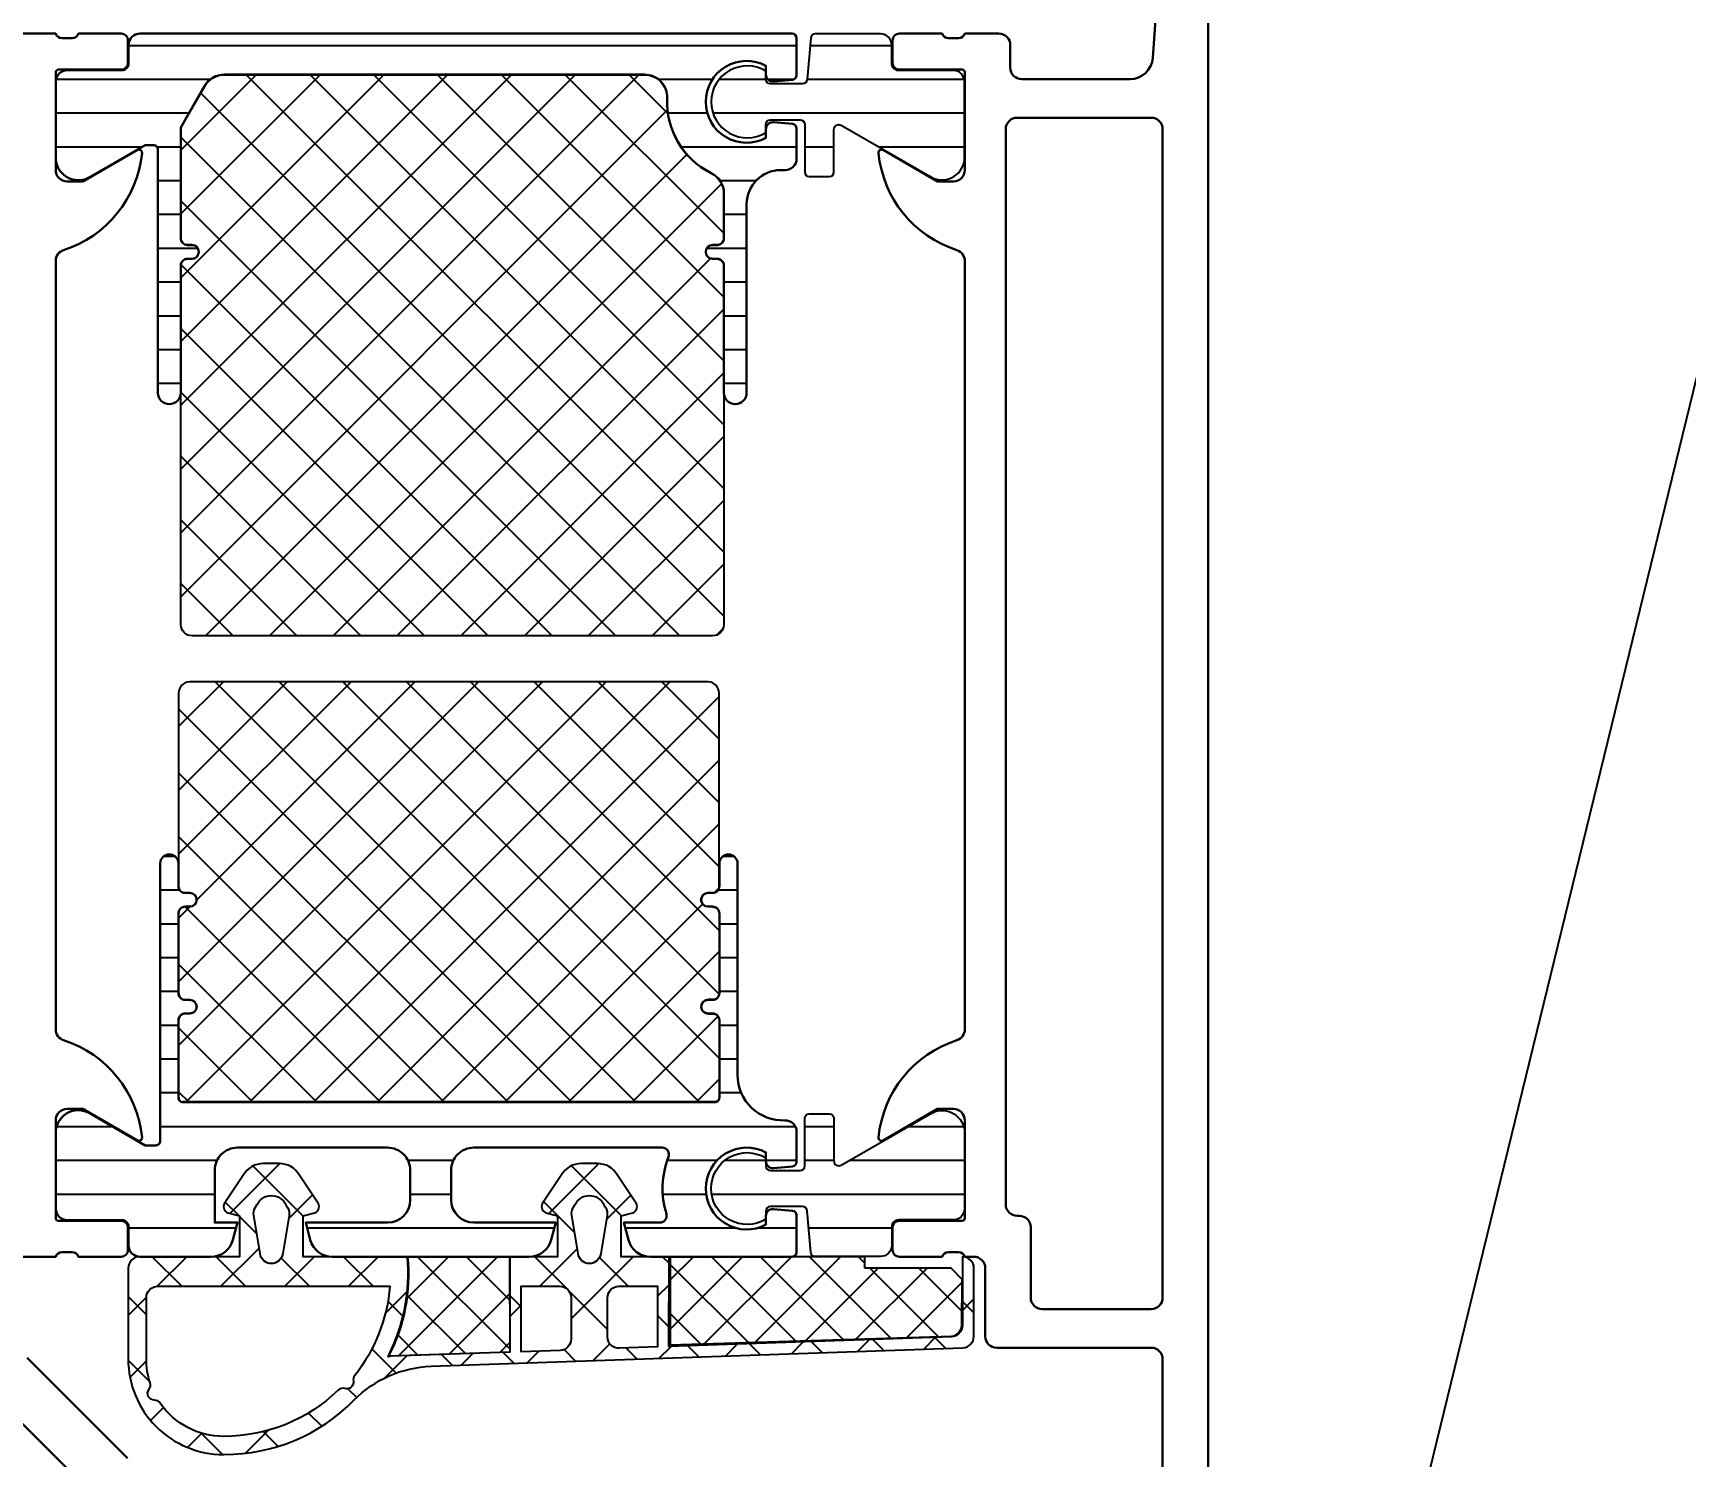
# Model space of a CAD drawing. Header units: millimetres. Extents: x 215300 to 349394, y -116838 to -1602.
# Drawn here: x 347043.9 to 347113.9, y -2753.6 to -2693.3 of the extents above; entities that cross this region are included whole.
import ezdxf
from ezdxf import colors
from ezdxf.entities.mleader import LeaderData, LeaderLine
from ezdxf.math import Vec2, Vec3

# ---------------------------------------------------------------- set-up
doc = ezdxf.new("R2010")
doc.units = ezdxf.units.MM
doc.layers.get('Defpoints').update_dxf_attribs({"color": 3, "lineweight": 35})
doc.layers.add('A-OKNO-RAM', color=140, linetype='Continuous')
for name, color, linetype, lineweight in [('PDF _Геометрия', 7, 'Continuous', 0), ('АР_Оси_Разм', 7, 'Continuous', 15), ('АР_Тонкие', 250, 'Continuous', 5)]:
    doc.layers.add(name, color=color, linetype=linetype, lineweight=lineweight)
doc.styles.add('Архитект', font='isocpeur.ttf', dxfattribs={"width": 0.8, "oblique": 8})
doc.styles.add('Архитектурный размер', font='isocpeur.ttf', dxfattribs={"width": 0.8, "oblique": 8})
doc.dimstyles.new('KK 100', dxfattribs={"dimscale": 100, "dimtxt": 3, "dimasz": 2, "dimexe": 1.5, "dimexo": 2, "dimtad": 1, "dimdec": 0, "dimrnd": 5, "dimtxsty": 'Архитект', "dimblk": 'OBLIQUE', "dimcen": 2.5, "dimdle": 1.5, "dimadec": 0, "dimazin": 0, "dimtfac": 1, "dimtdec": 0, "dimtmove": 0, "dimatfit": 3, "dimarcsym": 0})

# ---------------------------------------------------------------- blocks, each defined once
blk = doc.blocks.new('_Oblique')
at = {"color": 0, "linetype": 'ByBlock', "lineweight": -2}
blk.add_line((-0.5, -0.5), (0.5, 0.5), dxfattribs=at)
blk = doc.blocks.new('*D37')
at = {"layer": 'Defpoints', "color": 0, "ltscale": 100, "transparency": 16777216}
for p in [(347042.591, -2748.97), (346996.387, -2768.224), (347042.504, -2768.224)]:
    blk.add_point(p, dxfattribs=at)
at = {"layer": 'АР_Оси_Разм', "color": 0, "lineweight": -2, "ltscale": 100, "transparency": 16777216}
for p, q in [((346996.387, -2748.97), (346996.387, -2548.97)), ((346842.591, -2748.97), (346846.387, -2748.97)), ((346996.387, -2748.97), (346996.387, -2768.224)), ((346842.504, -2768.224), (346846.387, -2768.224)), ((346996.387, -2768.224), (346996.387, -2968.224))]:
    blk.add_line(p, q, dxfattribs=at)
at = {"layer": 'АР_Оси_Разм', "color": 0, "lineweight": -2, "ltscale": 100, "transparency": 16777216, "xscale": 200, "yscale": 200, "zscale": 200}
for p, rotation in [((346996.387, -2748.97), 270), ((346996.387, -2768.224), 90)]:
    blk.add_blockref('_Oblique', p, dxfattribs=dict(at, rotation=rotation))
at = {"layer": 'АР_Оси_Разм', "color": 0, "lineweight": 9, "ltscale": 100, "transparency": 16777216, "insert": (346755.065, -2743.758), "char_height": 300, "attachment_point": 5, "rotation": 90, "style": 'Архитектурный размер'}
blk.add_mtext('14', dxfattribs=at)

msp = doc.modelspace()

# ---------------------------------------------------------------- linework, layer by layer
at = {"layer": 'A-OKNO-RAM', "color": 8}
for p, q in [((347076.209, -2693.84, 0), (347047.916, -2693.84, 0)), ((347080.234, -2693.84, 0), (347076.776, -2693.84, 0)), ((347069.53, -2695.069, 0), (347050.13, -2714.469, 0)), ((347066.829, -2695.069, 0), (347050.13, -2711.768, 0)), ((347064.127, -2695.069, 0), (347050.13, -2709.066, 0)), ((347061.426, -2695.069, 0), (347050.13, -2706.365, 0)), ((347058.724, -2695.069, 0), (347050.13, -2703.663, 0)), ((347056.022, -2695.069, 0), (347050.13, -2700.961, 0)), ((347053.321, -2695.069, 0), (347050.13, -2698.26, 0)), ((347051.971, -2695.069, 0), (347051.971, -2695.069, 0)), ((347052.899, -2695.069, 0), (347073.119, -2715.289, 0)), ((347055.601, -2695.069, 0), (347073.119, -2712.588, 0)), ((347058.302, -2695.069, 0), (347073.119, -2709.886, 0)), ((347061.004, -2695.069, 0), (347073.119, -2707.185, 0)), ((347063.705, -2695.069, 0), (347073.119, -2704.483, 0)), ((347066.407, -2695.069, 0), (347073.119, -2701.781, 0)), ((347069.109, -2695.069, 0), (347070.749, -2696.709, 0)), ((347051.369, -2695.27, 0), (347044.843, -2695.27, 0)), ((347050.972, -2695.844, 0), (347073.119, -2717.991, 0)), ((347072.639, -2695.27, 0), (347070.365, -2695.27, 0)), ((347074.901, -2695.27, 0), (347072.918, -2695.27, 0)), ((347076.067, -2695.27, 0), (347075.001, -2695.27, 0)), ((347083.306, -2695.27, 0), (347076.651, -2695.27, 0)), ((347070.731, -2696.57, 0), (347050.13, -2717.171, 0)), ((347050.466, -2696.701, 0), (347044.835, -2696.701, 0)), ((347072.428, -2696.701, 0), (347070.757, -2696.701, 0)), ((347083.314, -2696.701, 0), (347072.669, -2696.701, 0)), ((347050.13, -2697.704, 0), (347071.255, -2718.828, 0)), ((347048.467, -2698.131, 0), (347044.835, -2698.131, 0)), ((347050.121, -2698.131, 0), (347049.127, -2698.131, 0)), ((347071.555, -2698.448, 0), (347051.174, -2718.828, 0)), ((347076.209, -2698.131, 0), (347071.32, -2698.131, 0)), ((347077.788, -2698.131, 0), (347076.556, -2698.131, 0)), ((347083.314, -2698.131, 0), (347079.701, -2698.131, 0)), ((347050.121, -2699.562, 0), (347049.158, -2699.562, 0)), ((347073.024, -2699.68, 0), (347053.876, -2718.828, 0)), ((347074.48, -2699.562, 0), (347072.967, -2699.562, 0)), ((347073.119, -2700.095, 0), (347073.119, -2700.095, 0)), ((347050.13, -2700.405, 0), (347068.553, -2718.828, 0)), ((347050.121, -2700.992, 0), (347049.158, -2700.992, 0)), ((347074.092, -2700.992, 0), (347073.129, -2700.992, 0)), ((347050.851, -2702.423, 0), (347049.158, -2702.423, 0)), ((347050.409, -2702.867, 0), (347050.409, -2702.867, 0)), ((347072.554, -2702.852, 0), (347056.578, -2718.828, 0)), ((347074.092, -2702.423, 0), (347072.398, -2702.423, 0)), ((347050.133, -2703.109, 0), (347065.852, -2718.828, 0)), ((347050.121, -2703.853, 0), (347049.158, -2703.853, 0)), ((347074.092, -2703.853, 0), (347073.129, -2703.853, 0)), ((347073.119, -2704.988, 0), (347059.279, -2718.828, 0)), ((347050.121, -2705.284, 0), (347049.158, -2705.284, 0)), ((347074.092, -2705.284, 0), (347073.129, -2705.284, 0)), ((347050.13, -2705.809, 0), (347063.15, -2718.828, 0)), ((347050.121, -2706.714, 0), (347049.158, -2706.714, 0)), ((347074.092, -2706.714, 0), (347073.129, -2706.714, 0)), ((347073.119, -2707.69, 0), (347061.981, -2718.828, 0)), ((347050.121, -2708.145, 0), (347049.158, -2708.145, 0)), ((347050.13, -2708.51, 0), (347060.448, -2718.828, 0)), ((347074.092, -2708.145, 0), (347073.129, -2708.145, 0)), ((347073.119, -2710.392, 0), (347064.683, -2718.828, 0)), ((347050.13, -2711.212, 0), (347057.747, -2718.828, 0)), ((347073.119, -2713.093, 0), (347067.384, -2718.828, 0)), ((347050.13, -2713.913, 0), (347055.045, -2718.828, 0)), ((347073.119, -2715.795, 0), (347070.086, -2718.828, 0)), ((347050.13, -2716.615, 0), (347052.343, -2718.828, 0)), ((347073.086, -2718.529, 0), (347072.82, -2718.796, 0)), ((347065.44, -2720.773, 0), (347050.034, -2736.179, 0)), ((347062.738, -2720.773, 0), (347050.034, -2733.477, 0)), ((347057.335, -2720.773, 0), (347050.034, -2728.074, 0)), ((347054.633, -2720.773, 0), (347050.034, -2725.372, 0)), ((347051.932, -2720.773, 0), (347050.034, -2722.671, 0)), ((347068.141, -2720.773, 0), (347050.351, -2738.563, 0)), ((347060.036, -2720.773, 0), (347050.804, -2730.005, 0)), ((347051.586, -2720.773, 0), (347069.377, -2738.563, 0)), ((347070.843, -2720.773, 0), (347053.052, -2738.563, 0)), ((347054.288, -2720.773, 0), (347072.079, -2738.563, 0)), ((347056.99, -2720.773, 0), (347072.927, -2736.71, 0)), ((347059.691, -2720.773, 0), (347072.922, -2734.004, 0)), ((347062.393, -2720.773, 0), (347072.927, -2731.307, 0)), ((347065.095, -2720.773, 0), (347072.927, -2728.605, 0)), ((347067.796, -2720.773, 0), (347072.927, -2725.903, 0)), ((347070.498, -2720.773, 0), (347072.927, -2723.202, 0)), ((347072.927, -2721.391, 0), (347055.754, -2738.563, 0)), ((347050.034, -2721.922, 0), (347066.675, -2738.563, 0)), ((347050.034, -2724.624, 0), (347063.974, -2738.563, 0)), ((347072.927, -2724.092, 0), (347058.456, -2738.563, 0)), ((347050.034, -2727.325, 0), (347061.272, -2738.563, 0)), ((347072.927, -2726.794, 0), (347061.157, -2738.563, 0)), ((347049.888, -2728.171, 0), (347049.39, -2728.171, 0)), ((347073.57, -2728.171, 0), (347073.073, -2728.171, 0)), ((347072.915, -2729.507, 0), (347072.727, -2729.695, 0)), ((347050.083, -2729.601, 0), (347049.254, -2729.601, 0)), ((347072.226, -2730.196, 0), (347063.859, -2738.563, 0)), ((347073.706, -2729.601, 0), (347072.878, -2729.601, 0)), ((347050.506, -2730.304, 0), (347050.034, -2730.775, 0)), ((347050.311, -2730.304, 0), (347058.57, -2738.563, 0)), ((347050.024, -2731.032, 0), (347049.254, -2731.032, 0)), ((347073.706, -2731.032, 0), (347072.936, -2731.032, 0)), ((347072.927, -2732.197, 0), (347066.561, -2738.563, 0)), ((347050.024, -2732.462, 0), (347049.254, -2732.462, 0)), ((347050.034, -2732.729, 0), (347055.869, -2738.563, 0)), ((347073.706, -2732.462, 0), (347072.936, -2732.462, 0)), ((347050.024, -2733.893, 0), (347049.254, -2733.893, 0)), ((347073.706, -2733.893, 0), (347072.936, -2733.893, 0)), ((347072.877, -2734.948, 0), (347069.262, -2738.563, 0)), ((347050.024, -2735.323, 0), (347049.254, -2735.323, 0)), ((347050.034, -2735.43, 0), (347053.167, -2738.563, 0)), ((347073.706, -2735.323, 0), (347072.936, -2735.323, 0)), ((347050.024, -2736.754, 0), (347049.254, -2736.754, 0)), ((347073.706, -2736.754, 0), (347072.936, -2736.754, 0)), ((347072.927, -2737.6, 0), (347071.964, -2738.563, 0)), ((347050.024, -2738.184, 0), (347049.254, -2738.184, 0)), ((347050.034, -2738.132, 0), (347050.466, -2738.563, 0)), ((347073.865, -2738.184, 0), (347072.936, -2738.184, 0)), ((347047.255, -2739.615, 0), (347044.862, -2739.615, 0)), ((347076.161, -2739.615, 0), (347049.254, -2739.615, 0)), ((347077.788, -2739.615, 0), (347076.556, -2739.615, 0)), ((347083.287, -2739.615, 0), (347080.919, -2739.615, 0)), ((347051.659, -2741.045, 0), (347044.835, -2741.045, 0)), ((347052.217, -2743.28, 0), (347054.324, -2741.173, 0)), ((347053.179, -2741.276, 0), (347055.31, -2743.407, 0)), ((347061.671, -2741.045, 0), (347059.749, -2741.045, 0)), ((347065.716, -2743.289, 0), (347067.831, -2741.174, 0)), ((347066.674, -2741.264, 0), (347068.793, -2743.383, 0)), ((347072.828, -2741.045, 0), (347070.727, -2741.045, 0)), ((347074.9, -2741.045, 0), (347073.159, -2741.045, 0)), ((347076.209, -2741.045, 0), (347074.91, -2741.045, 0)), ((347077.788, -2741.045, 0), (347076.556, -2741.045, 0)), ((347083.314, -2741.045, 0), (347078.429, -2741.045, 0)), ((347051.565, -2742.476, 0), (347044.835, -2742.476, 0)), ((347052.008, -2742.808, 0), (347052.578, -2743.377, 0)), ((347054.687, -2743.512, 0), (347055.705, -2742.494, 0)), ((347061.577, -2742.476, 0), (347059.844, -2742.476, 0)), ((347065.493, -2742.784, 0), (347066.803, -2744.095, 0)), ((347068.148, -2743.559, 0), (347069.19, -2742.517, 0)), ((347072.376, -2742.476, 0), (347070.538, -2742.476, 0)), ((347083.314, -2742.476, 0), (347072.609, -2742.476, 0)), ((347052.614, -2743.413, 0), (347053.342, -2744.142, 0)), ((347052.466, -2743.906, 0), (347047.916, -2743.906, 0)), ((347065.943, -2743.906, 0), (347055.477, -2743.906, 0)), ((347073.647, -2743.906, 0), (347068.955, -2743.906, 0)), ((347076.209, -2743.906, 0), (347074.536, -2743.906, 0)), ((347080.234, -2743.906, 0), (347076.715, -2743.906, 0)), ((347051.828, -2746.371, 0), (347053.445, -2744.754, 0)), ((347065.336, -2746.371, 0), (347066.919, -2744.788, 0)), ((347048.917, -2745.119, 0), (347050.168, -2746.371, 0)), ((347049.126, -2746.371, 0), (347050.378, -2745.119, 0)), ((347051.618, -2745.119, 0), (347052.87, -2746.371, 0)), ((347054.375, -2745.175, 0), (347055.571, -2746.371, 0)), ((347054.53, -2746.371, 0), (347055.781, -2745.119, 0)), ((347057.021, -2745.119, 0), (347058.273, -2746.371, 0)), ((347057.231, -2746.371, 0), (347058.483, -2745.119, 0)), ((347059.349, -2749.311, 0), (347063.54, -2745.119, 0)), ((347059.716, -2746.869, 0), (347061.465, -2745.119, 0)), ((347059.723, -2745.119, 0), (347059.723, -2745.119, 0)), ((347060.155, -2745.119, 0), (347064.055, -2749.019, 0)), ((347062.23, -2745.119, 0), (347064.052, -2746.941, 0)), ((347065.126, -2745.119, 0), (347066.516, -2746.509, 0)), ((347066.66, -2747.749, 0), (347069.289, -2745.119, 0)), ((347067.858, -2745.149, 0), (347069.08, -2746.371, 0)), ((347070.53, -2745.119, 0), (347070.805, -2745.394, 0)), ((347070.855, -2748.179, 0), (347073.914, -2745.119, 0)), ((347070.858, -2746.101, 0), (347071.839, -2745.119, 0)), ((347070.859, -2745.448, 0), (347074.151, -2748.741, 0)), ((347072.311, -2748.797, 0), (347075.989, -2745.119, 0)), ((347072.605, -2745.119, 0), (347076.165, -2748.679, 0)), ((347074.451, -2748.732, 0), (347078.064, -2745.119, 0)), ((347074.679, -2745.119, 0), (347078.178, -2748.618, 0)), ((347076.592, -2748.666, 0), (347079.658, -2745.601, 0)), ((347076.754, -2745.119, 0), (347080.191, -2748.556, 0)), ((347078.732, -2748.601, 0), (347081.732, -2745.601, 0)), ((347078.829, -2745.119, 0), (347079.096, -2745.386, 0)), ((347079.31, -2745.601, 0), (347082.205, -2748.495, 0)), ((347081.385, -2745.601, 0), (347083.209, -2747.425, 0)), ((347070.319, -2746.791, 0), (347070.803, -2746.307, 0)), ((347080.872, -2748.536, 0), (347083.219, -2746.189, 0)), ((347047.898, -2746.802, 0), (347048.668, -2747.572, 0)), ((347047.898, -2747.6, 0), (347048.668, -2746.829, 0)), ((347058.789, -2747.514, 0), (347059.711, -2746.592, 0)), ((347058.899, -2746.997, 0), (347059.535, -2747.633, 0)), ((347059.728, -2746.767, 0), (347062.178, -2749.217, 0)), ((347061.495, -2749.239, 0), (347064.052, -2746.683, 0)), ((347064.062, -2746.757, 0), (347064.541, -2747.236, 0)), ((347066.521, -2746.514, 0), (347068.2, -2748.193, 0)), ((347083.231, -2747.388, 0), (347083.716, -2746.902, 0)), ((347083.232, -2747.015, 0), (347083.716, -2747.499, 0)), ((347064.061, -2747.645, 0), (347064.541, -2747.165, 0)), ((347070.319, -2747.61, 0), (347070.801, -2748.092, 0)), ((347070.856, -2747.52, 0), (347072.138, -2748.803, 0)), ((347059.328, -2748.441, 0), (347060.17, -2749.283, 0)), ((347058.22, -2749.019, 0), (347059.245, -2750.044, 0)), ((347063.641, -2749.168, 0), (347064.055, -2748.754, 0)), ((347064.793, -2749.615, 0), (347065.293, -2749.116, 0)), ((347066.356, -2749.051, 0), (347066.849, -2749.543, 0)), ((347067.593, -2749.517, 0), (347068.3, -2748.81, 0)), ((347068.994, -2748.987, 0), (347069.459, -2749.452, 0)), ((347070.392, -2749.419, 0), (347070.891, -2748.92, 0)), ((347071.604, -2748.896, 0), (347072.07, -2749.361, 0)), ((347073.192, -2749.322, 0), (347073.691, -2748.823, 0)), ((347074.215, -2748.804, 0), (347074.68, -2749.27, 0)), ((347075.991, -2749.224, 0), (347076.49, -2748.725, 0)), ((347076.825, -2748.713, 0), (347077.291, -2749.179, 0)), ((347078.79, -2749.126, 0), (347079.289, -2748.627, 0)), ((347079.436, -2748.622, 0), (347079.901, -2749.087, 0)), ((347081.59, -2749.028, 0), (347082.089, -2748.529, 0)), ((347082.046, -2748.531, 0), (347082.511, -2748.996, 0)), ((347047.898, -2749.504, 0), (347048.814, -2750.42, 0)), ((347047.972, -2750.226, 0), (347048.669, -2749.53, 0)), ((347058.747, -2750.258, 0), (347059.694, -2749.311, 0)), ((347061.162, -2749.26, 0), (347061.628, -2749.726, 0)), ((347061.994, -2749.713, 0), (347062.493, -2749.214, 0)), ((347063.773, -2749.169, 0), (347064.238, -2749.634, 0)), ((347057.205, -2750.706, 0), (347057.576, -2751.077, 0)), ((347048.846, -2752.054, 0), (347049.394, -2751.507, 0)), ((347055.534, -2751.736, 0), (347056.093, -2752.296, 0)), ((347050.409, -2753.193, 0), (347051.012, -2752.59, 0)), ((347050.972, -2752.578, 0), (347051.888, -2753.494, 0)), ((347052.861, -2753.443, 0), (347053.836, -2752.468, 0)), ((347053.62, -2752.525, 0), (347054.246, -2753.15, 0))]:
    msp.add_line(p, q, dxfattribs=at)
at = {"layer": 'A-OKNO-RAM', "color": 8, "extrusion": (0, 0, -1)}
for p, q in [((347072.455, -2720.773, 0), (347072.455, -2720.773, 0)), ((347072.927, -2729.428, 0), (347072.927, -2729.428, 0)), ((347050.313, -2729.707, 0), (347050.313, -2729.707, 0)), ((347050.034, -2730.583, 0), (347050.034, -2730.583, 0)), ((347050.506, -2730.304, 0), (347050.506, -2730.304, 0)), ((347072.648, -2734.828, 0), (347072.648, -2734.828, 0)), ((347072.927, -2738.381, 0), (347072.927, -2738.381, 0))]:
    msp.add_line(p, q, dxfattribs=at)
at = {"layer": 'A-OKNO-RAM', "color": 8, "extrusion": (0, 0, -1), "elevation": 0}
for points in [[(-347076.804, -2693.52), (-347076.804, -2693.52), (-347076.652, -2695.252, 0.412468), (-347076.45, -2695.454), (-347076.45, -2695.454), (-347075.102, -2695.454, 0.413086), (-347074.9, -2695.252), (-347074.9, -2695.252), (-347074.9, -2694.916, -0.585013), (-347072.589, -2696.215, -0.585013), (-347074.9, -2697.514), (-347074.9, -2697.514), (-347074.9, -2697.177, 0.413094), (-347075.102, -2696.975), (-347075.102, -2696.975), (-347076.354, -2696.975, 0.41315), (-347076.556, -2697.177), (-347076.556, -2697.177), (-347076.556, -2699.199, -0.413036), (-347076.739, -2699.382), (-347076.739, -2699.382), (-347077.605, -2699.382, -0.412974), (-347077.788, -2699.199), (-347077.788, -2699.199), (-347077.788, -2697.382, 0.576651), (-347078.091, -2697.207), (-347078.091, -2697.207), (-347081.855, -2699.369, -0.545888), (-347083.314, -2698.704), (-347083.314, -2698.704), (-347083.314, -2695.358, -0.414215), (-347082.842, -2694.886), (-347082.842, -2694.886), (-347080.532, -2694.887, 0.414254), (-347080.234, -2694.588), (-347080.234, -2694.588), (-347080.234, -2693.808, -0.414214), (-347079.762, -2693.336), (-347079.762, -2693.336), (-347076.987, -2693.336, -0.413679)], [(-347065.587, -2743.254), (-347065.587, -2743.254), (-347066.083, -2743.387), (-347066.083, -2745.119), (-347064.064, -2745.119), (-347064.06, -2749.159), (-347059.015, -2749.335, -0.055959), (-347058.909, -2749.351, -0.138489), (-347059.723, -2745.119), (-347059.723, -2745.119), (-347055.31, -2745.119), (-347055.31, -2743.387), (-347055.805, -2743.254, -0.414233), (-347055.961, -2742.877), (-347055.961, -2742.877), (-347055.144, -2741.654, -0.268023), (-347054.31, -2741.173), (-347054.31, -2741.173), (-347053.613, -2741.173, -0.268028), (-347052.78, -2741.654), (-347052.78, -2741.654), (-347051.962, -2742.877, -0.414264), (-347052.118, -2743.254), (-347052.118, -2743.254), (-347052.614, -2743.387), (-347052.614, -2745.119), (-347048.379, -2745.119, -0.414214), (-347047.898, -2745.601), (-347047.898, -2745.601), (-347047.898, -2749.451, -0.414214), (-347051.941, -2753.495), (-347051.941, -2753.495), (-347051.967, -2753.495, -0.201106), (-347057.459, -2751.193, 0.192042), (-347060.723, -2749.757), (-347060.723, -2749.757), (-347083.25, -2748.97, -0.403767), (-347083.715, -2748.49), (-347083.715, -2748.49), (-347083.717, -2745.601, -0.413996), (-347083.236, -2745.119), (-347083.236, -2745.119), (-347083.229, -2748.025, 0.403811), (-347082.764, -2748.506), (-347082.764, -2748.506), (-347070.8, -2748.924), (-347070.805, -2745.119), (-347068.778, -2745.119), (-347068.778, -2743.387), (-347069.274, -2743.254, -0.414233), (-347069.43, -2742.877), (-347069.43, -2742.877), (-347068.613, -2741.654, -0.268023), (-347067.779, -2741.173), (-347067.779, -2741.173), (-347067.082, -2741.173, -0.268028), (-347066.249, -2741.654), (-347066.249, -2741.654), (-347065.431, -2742.877, -0.414264)], [(-347079.096, -2745.601), (-347079.096, -2745.601), (-347079.096, -2745.119), (-347070.859, -2745.119), (-347070.854, -2748.842), (-347082.774, -2748.477, -0.380232), (-347083.204, -2748.03), (-347083.204, -2748.03), (-347083.22, -2746.082), (-347082.75, -2745.601)]]:
    msp.add_lwpolyline(points, format="xyb", close=True, dxfattribs=at)
at = {"layer": 'A-OKNO-RAM', "color": 8, "elevation": 0}
for points in [[(347051.971, -2695.069), (347069.764, -2695.069, -0.427296), (347070.716, -2696.065, 0.296972), (347072.59, -2699.242, -0.284917), (347073.119, -2700.095), (347073.119, -2701.991, -0.414214), (347072.84, -2702.27), (347072.84, -2702.27), (347072.648, -2702.27, 1), (347072.648, -2702.867), (347072.648, -2702.867), (347072.84, -2702.867, -0.414214), (347073.119, -2703.146), (347073.119, -2703.146), (347073.119, -2718.357, -0.414214), (347072.648, -2718.828), (347072.648, -2718.828), (347050.602, -2718.828, -0.414214), (347050.13, -2718.357), (347050.13, -2718.357), (347050.13, -2703.146), (347050.13, -2703.146, -0.414214), (347050.409, -2702.867), (347050.602, -2702.867, 1), (347050.602, -2702.27), (347050.602, -2702.27), (347050.409, -2702.27, -0.414214), (347050.13, -2701.991), (347050.13, -2701.991), (347050.13, -2697.303), (347051.144, -2695.547, -0.26742)], [(347076.804, -2744.926), (347076.804, -2744.926), (347076.652, -2743.194, 0.412468), (347076.45, -2742.992), (347076.45, -2742.992), (347075.102, -2742.992, 0.413086), (347074.9, -2743.194), (347074.9, -2743.194), (347074.9, -2743.53, -0.585013), (347072.589, -2742.231, -0.585013), (347074.9, -2740.932), (347074.9, -2740.932), (347074.9, -2741.269, 0.413094), (347075.102, -2741.471), (347075.102, -2741.471), (347076.354, -2741.471, 0.41315), (347076.556, -2741.269), (347076.556, -2741.269), (347076.556, -2739.247, -0.413036), (347076.739, -2739.064), (347076.739, -2739.064), (347077.605, -2739.064, -0.412974), (347077.788, -2739.247), (347077.788, -2739.247), (347077.788, -2741.064, 0.576651), (347078.091, -2741.239), (347078.091, -2741.239), (347081.855, -2739.077, -0.545888), (347083.314, -2739.742), (347083.314, -2739.742), (347083.314, -2743.088, -0.414254), (347082.842, -2743.56), (347082.842, -2743.56), (347080.532, -2743.559, 0.414254), (347080.234, -2743.858), (347080.234, -2743.858), (347080.234, -2744.638, -0.414214), (347079.762, -2745.11), (347079.762, -2745.11), (347076.987, -2745.11, -0.413679)], [(347054.653, -2743.049), (347054.653, -2743.049, -0.174015), (347054.71, -2743.369), (347054.71, -2743.369), (347054.44, -2744.986, -0.883721), (347053.483, -2744.986), (347053.483, -2744.986), (347053.213, -2743.369, -0.174016), (347053.271, -2743.049), (347053.271, -2743.049), (347053.348, -2742.916, -0.635166), (347054.576, -2742.916), (347054.576, -2742.916)], [(347066.682, -2743.369), (347066.682, -2743.369, -0.174016), (347066.74, -2743.049), (347066.74, -2743.049), (347066.817, -2742.916, -0.635166), (347068.045, -2742.916), (347068.045, -2742.916), (347068.121, -2743.049, -0.174015), (347068.179, -2743.369), (347068.179, -2743.369), (347067.909, -2744.986, -0.883721), (347066.952, -2744.986), (347066.952, -2744.986)], [(347064.049, -2745.119), (347064.049, -2745.119), (347064.055, -2749.154), (347058.939, -2749.324, 0.146152), (347059.744, -2745.119), (347059.744, -2745.119)], [(347057.435, -2750.375), (347057.435, -2750.375, -0.550607), (347057.071, -2750.7, 0.267882), (347056.791, -2750.771, -0.194837), (347051.967, -2752.725), (347051.967, -2752.725), (347051.941, -2752.725, -0.245876), (347049.251, -2751.317, 0.24881), (347049.011, -2751.193, -0.628388), (347048.78, -2750.726, 0.24881), (347048.827, -2750.46, -0.07845), (347048.668, -2749.451), (347048.668, -2749.451), (347048.668, -2746.852, -0.414214), (347049.149, -2746.371), (347049.149, -2746.371), (347058.979, -2746.371, -0.147389), (347057.493, -2750.149, 0.211243)], [(347066.195, -2749.084), (347066.195, -2749.084), (347064.541, -2749.142), (347064.541, -2746.371), (347066.179, -2746.371, -0.414214), (347066.66, -2746.852), (347066.66, -2746.852), (347066.66, -2748.603, -0.404026)], [(347068.2, -2746.852), (347068.2, -2746.852, -0.414214), (347068.682, -2746.371), (347068.682, -2746.371), (347070.319, -2746.371), (347070.319, -2748.94), (347068.698, -2748.997, -0.424475), (347068.2, -2748.516), (347068.2, -2748.516)]]:
    msp.add_lwpolyline(points, format="xyb", close=True, dxfattribs=at)
at = {"layer": 'A-OKNO-RAM', "color": 8, "extrusion": (0, 0, -1), "elevation": 0}
for points in [[(-347072.648, -2730.304), (-347072.455, -2730.304, 1), (-347072.455, -2729.707), (-347072.455, -2729.707), (-347072.648, -2729.707, -0.414214), (-347072.927, -2729.428), (-347072.927, -2721.245, -0.414214), (-347072.455, -2720.773), (-347050.506, -2720.773, -0.414214), (-347050.034, -2721.245)], [(-347050.034, -2721.245), (-347050.034, -2721.245), (-347050.034, -2729.428, -0.414214), (-347050.313, -2729.707), (-347050.506, -2729.707, 1), (-347050.506, -2730.304), (-347050.313, -2730.304, -0.414214), (-347050.034, -2730.583), (-347050.034, -2733.952, -0.414214), (-347050.313, -2734.231), (-347050.313, -2734.231), (-347050.506, -2734.231, 1), (-347050.506, -2734.828), (-347050.506, -2734.828), (-347050.313, -2734.828, -0.414214), (-347050.034, -2735.107), (-347050.034, -2735.107), (-347050.034, -2738.381, -0.414214), (-347050.217, -2738.563), (-347050.217, -2738.563)], [(-347072.648, -2730.304), (-347072.648, -2730.304, 0.414214), (-347072.927, -2730.583), (-347072.927, -2733.952), (-347072.927, -2733.952, 0.414214), (-347072.648, -2734.231), (-347072.455, -2734.231), (-347072.455, -2734.231, -1), (-347072.455, -2734.828), (-347072.648, -2734.828, 0.414214), (-347072.927, -2735.107), (-347072.927, -2738.381, 0.414214), (-347072.744, -2738.563), (-347050.217, -2738.563)]]:
    msp.add_lwpolyline(points, format="xyb", dxfattribs=at)
at = {"layer": 'PDF _Геометрия', "lineweight": 30, "elevation": 0}
for points in [[(347093.634, -2664.735), (347093.634, -2762.929, -0.414214)], [(347091.709, -2754.65), (347091.709, -2749.451, 0.414214), (347091.227, -2748.97), (347091.227, -2748.97), (347084.681, -2748.97, -0.414214), (347084.2, -2748.489), (347084.2, -2748.489), (347084.2, -2745.601, 0.414214), (347083.719, -2745.119), (347083.719, -2745.119), (347083.333, -2745.119, 0.338212), (347083.07, -2744.927), (347083.07, -2744.927), (347082.634, -2744.927, 0.338181), (347082.371, -2745.119), (347082.371, -2745.119), (347080.561, -2745.119, -0.414214), (347080.272, -2744.831), (347080.272, -2744.831), (347080.272, -2743.887, -0.414214), (347080.561, -2743.598), (347080.561, -2743.598), (347083.218, -2743.598, 0.414214), (347083.333, -2743.483), (347083.333, -2743.483), (347083.333, -2739.343, 0.414214), (347082.852, -2738.862), (347082.852, -2738.862), (347082.178, -2738.862), (347079.875, -2740.192, -0.610538), (347079.676, -2740.064, -0.299201), (347082.999, -2735.951, 0.326134), (347083.333, -2735.492), (347083.333, -2735.492), (347083.333, -2702.954, 0.326134), (347082.999, -2702.495, -0.299201), (347079.676, -2698.382, -0.610538), (347079.875, -2698.254), (347079.875, -2698.254), (347082.178, -2699.584), (347082.852, -2699.584, 0.414214), (347083.333, -2699.103), (347083.333, -2699.103), (347083.333, -2694.963, 0.414214), (347083.218, -2694.848), (347083.218, -2694.848), (347080.561, -2694.848, -0.414214), (347080.272, -2694.559), (347080.272, -2694.559), (347080.272, -2693.615, -0.414214), (347080.561, -2693.327), (347080.561, -2693.327), (347082.371, -2693.327, 0.338181), (347082.634, -2693.519), (347082.634, -2693.519), (347083.07, -2693.519, 0.338212), (347083.333, -2693.327), (347083.333, -2693.327), (347084.777, -2693.327, -0.414214), (347085.259, -2693.808), (347085.259, -2693.808), (347085.259, -2694.771, 0.414214), (347085.74, -2695.252), (347085.74, -2695.252), (347090.331, -2695.252, 0.393479), (347091.291, -2694.358), (347091.291, -2694.358), (347091.709, -2688.513)], [(347041.842, -2745.119), (347044.826, -2745.119), (347044.826, -2745.119, -0.338212), (347045.089, -2744.927), (347045.526, -2744.927), (347045.526, -2744.927, -0.338181), (347045.789, -2745.119), (347047.598, -2745.119), (347047.598, -2745.119, 0.414214), (347047.887, -2744.831), (347047.887, -2743.887), (347047.887, -2743.887, 0.414214), (347047.598, -2743.598), (347044.941, -2743.598), (347044.941, -2743.598, -0.414214), (347044.826, -2743.483), (347044.826, -2739.343), (347044.826, -2739.343, -0.414214), (347045.307, -2738.862), (347045.981, -2738.862), (347048.285, -2740.192), (347048.285, -2740.192, 0.610538), (347048.483, -2740.064, 0.299201), (347045.16, -2735.951, -0.326134), (347044.826, -2735.492), (347044.826, -2702.954), (347044.826, -2702.954, -0.326134), (347045.16, -2702.495, 0.299201), (347048.483, -2698.382, 0.610538), (347048.285, -2698.254), (347045.981, -2699.584), (347045.307, -2699.584), (347045.307, -2699.584, -0.414214), (347044.826, -2699.103), (347044.826, -2694.963), (347044.826, -2694.963, -0.414214), (347044.941, -2694.848), (347047.598, -2694.848), (347047.598, -2694.848, 0.414214), (347047.887, -2694.559), (347047.887, -2693.615), (347047.887, -2693.615, 0.414214), (347047.598, -2693.327), (347045.788, -2693.327), (347045.788, -2693.327, -0.338181), (347045.525, -2693.519), (347045.089, -2693.519), (347045.089, -2693.519, -0.338212), (347044.826, -2693.327), (347026.246, -2693.327)]]:
    msp.add_lwpolyline(points, format="xyb", dxfattribs=at)
at = {"layer": 'PDF _Геометрия', "lineweight": 30, "extrusion": (0, 0, -1), "elevation": 0}
for points in [[(-347047.916, -2693.808), (-347047.916, -2693.808), (-347047.916, -2694.588, 0.414254), (-347047.627, -2694.877), (-347047.627, -2694.877), (-347045.317, -2694.877, -0.414254), (-347044.835, -2695.358), (-347044.835, -2695.358), (-347044.835, -2698.705, -0.546041), (-347046.309, -2699.378), (-347046.309, -2699.378), (-347048.619, -2698.044), (-347048.965, -2698.044, 0.414214), (-347049.158, -2698.236), (-347049.158, -2698.236), (-347049.158, -2708.537, -1), (-347050.121, -2708.537), (-347050.121, -2708.537), (-347050.121, -2703.146, 0.414214), (-347050.409, -2702.857), (-347050.409, -2702.857), (-347050.602, -2702.857, -1), (-347050.602, -2702.28), (-347050.602, -2702.28), (-347050.409, -2702.28, 0.414214), (-347050.121, -2701.991), (-347050.121, -2701.991), (-347050.121, -2697.3), (-347051.135, -2695.542, 0.267422), (-347051.971, -2695.06), (-347051.971, -2695.06), (-347069.764, -2695.06, 0.427296), (-347070.725, -2696.065, -0.296972), (-347072.594, -2699.233, 0.284917), (-347073.129, -2700.095), (-347073.129, -2700.095), (-347073.129, -2701.991, 0.414214), (-347072.84, -2702.28), (-347072.84, -2702.28), (-347072.648, -2702.28, -1), (-347072.648, -2702.857), (-347072.648, -2702.857), (-347072.84, -2702.857, 0.414214), (-347073.129, -2703.146), (-347073.129, -2703.146), (-347073.129, -2708.537, -1), (-347074.092, -2708.537), (-347074.092, -2708.537), (-347074.092, -2700.547, 0.414205), (-347075.536, -2699.103), (-347075.536, -2699.103), (-347075.728, -2699.103, -0.414214), (-347076.209, -2698.621), (-347076.209, -2698.621), (-347076.209, -2697.345, -0.388878), (-347076.034, -2697.153), (-347076.034, -2697.153), (-347075.224, -2697.082, -0.440011), (-347074.91, -2697.37), (-347074.91, -2697.37), (-347074.91, -2697.742, 0.566802), (-347072.359, -2696.215, 0.566802), (-347074.91, -2694.687), (-347074.91, -2694.687), (-347074.91, -2695.06, -0.440011), (-347075.224, -2695.347), (-347075.224, -2695.347), (-347076.034, -2695.276, -0.388878), (-347076.209, -2695.085), (-347076.209, -2695.085), (-347076.209, -2693.519, -0.414213), (-347076.017, -2693.327), (-347076.017, -2693.327), (-347048.397, -2693.327, -0.414214)], [(-347091.227, -2696.889), (-347091.227, -2696.889), (-347085.548, -2696.889, -0.414214), (-347085.066, -2697.37), (-347085.066, -2697.37), (-347085.066, -2742.905, -0.414214), (-347085.548, -2743.386), (-347085.548, -2743.386), (-347085.644, -2743.386, 0.414214), (-347086.125, -2743.868), (-347086.125, -2743.868), (-347086.125, -2746.852, -0.414214), (-347086.607, -2747.334), (-347086.607, -2747.334), (-347091.227, -2747.334, -0.414214), (-347091.709, -2746.852), (-347091.709, -2746.852), (-347091.709, -2697.37, -0.414214)]]:
    msp.add_lwpolyline(points, format="xyb", close=True, dxfattribs=at)
at = {"layer": 'PDF _Геометрия', "lineweight": 30, "elevation": 0}
msp.add_lwpolyline([(347048.397, -2745.119), (347048.397, -2745.119, -0.414214), (347047.916, -2744.638), (347047.916, -2744.638), (347047.916, -2743.858, 0.414254), (347047.627, -2743.569), (347047.627, -2743.569), (347045.317, -2743.569, -0.414254), (347044.835, -2743.088), (347044.835, -2743.088), (347044.835, -2739.741, -0.546041), (347046.309, -2739.068), (347046.309, -2739.068), (347048.619, -2740.402), (347049.062, -2740.402, 0.414214), (347049.254, -2740.21), (347049.254, -2740.21), (347049.254, -2728.465, -1), (347050.024, -2728.465), (347050.024, -2728.465), (347050.024, -2729.428, 0.414214), (347050.313, -2729.716), (347050.313, -2729.716), (347050.506, -2729.716, -1), (347050.506, -2730.294), (347050.506, -2730.294), (347050.313, -2730.294, 0.414214), (347050.024, -2730.583), (347050.024, -2730.583), (347050.024, -2733.952, 0.414214), (347050.313, -2734.241), (347050.313, -2734.241), (347050.506, -2734.241, -1), (347050.506, -2734.819), (347050.506, -2734.819), (347050.313, -2734.819, 0.414214), (347050.024, -2735.107), (347050.024, -2735.107), (347050.024, -2738.381, 0.414214), (347050.217, -2738.573), (347050.217, -2738.573), (347072.744, -2738.573, 0.414214), (347072.936, -2738.381), (347072.936, -2738.381), (347072.936, -2735.107, 0.414214), (347072.648, -2734.819), (347072.648, -2734.819), (347072.455, -2734.819, -1), (347072.455, -2734.241), (347072.455, -2734.241), (347072.648, -2734.241, 0.414214), (347072.936, -2733.952), (347072.936, -2733.952), (347072.936, -2730.583, 0.414214), (347072.648, -2730.294), (347072.648, -2730.294), (347072.455, -2730.294, -1), (347072.455, -2729.716), (347072.455, -2729.716), (347072.648, -2729.716, 0.414214), (347072.936, -2729.428), (347072.936, -2729.428), (347072.936, -2728.465, -1), (347073.706, -2728.465), (347073.706, -2728.465), (347073.706, -2737.42, 0.425979), (347075.709, -2739.344, -0.425979), (347076.209, -2739.825), (347076.209, -2739.825), (347076.209, -2741.101, -0.388878), (347076.034, -2741.293), (347076.034, -2741.293), (347075.224, -2741.364, -0.440011), (347074.91, -2741.076), (347074.91, -2741.076), (347074.91, -2740.704, 0.566802), (347072.359, -2742.231, 0.566802), (347074.91, -2743.759), (347074.91, -2743.759), (347074.91, -2743.387, -0.440011), (347075.224, -2743.099), (347075.224, -2743.099), (347076.034, -2743.17, -0.388878), (347076.209, -2743.361), (347076.209, -2743.361), (347076.209, -2744.927, -0.414214), (347076.017, -2745.119), (347076.017, -2745.119), (347070.018, -2745.119, -0.338929), (347069.089, -2744.406), (347069.089, -2744.406), (347068.893, -2743.675), (347070.414, -2743.675, 0.504145), (347070.69, -2743.302, -0.169493), (347070.783, -2740.893, 0.528692), (347070.514, -2740.498), (347070.514, -2740.498), (347062.539, -2740.498, 0.414214), (347061.577, -2741.461), (347061.577, -2741.461), (347061.577, -2742.713, 0.414173), (347062.539, -2743.675), (347062.539, -2743.675), (347066.005, -2743.675), (347065.81, -2744.406, -0.338968), (347064.88, -2745.119), (347064.88, -2745.119), (347056.541, -2745.119, -0.338929), (347055.611, -2744.406), (347055.611, -2744.406), (347055.415, -2743.675), (347058.881, -2743.675, 0.414173), (347059.844, -2742.713), (347059.844, -2742.713), (347059.844, -2741.461, 0.414214), (347058.881, -2740.498), (347058.881, -2740.498), (347052.527, -2740.498, 0.414214), (347051.565, -2741.461), (347051.565, -2741.461), (347051.565, -2743.675), (347052.527, -2743.675), (347052.332, -2744.406, -0.338968), (347051.402, -2745.119), (347051.402, -2745.119)], format="xyb", close=True, dxfattribs=at)
msp.add_lwpolyline([(347043.612, -2749.393), (347047.862, -2753.643)], dxfattribs=at)
at = {"layer": 'PDF _Геометрия', "lineweight": 30, "extrusion": (0, 0, -1), "elevation": 0}
msp.add_lwpolyline([(-347042.451, -2757.677, 0.355032), (-347045.168, -2755.059, -0.619173), (-347045.479, -2754.255), (-347042.64, -2751.415)], format="xyb", dxfattribs=at)
at = {"layer": 'АР_Тонкие', "linetype": 'ByBlock', "lineweight": -2, "extrusion": (0, 0, -1), "elevation": 0}
msp.add_lwpolyline([(-347098.493, -2772.708), (-347135.482, -2621.304)], dxfattribs=at)

# ---------------------------------------------------------------- dimensions: what is measured, and where the dimension line sits
at = {"layer": 'АР_Оси_Разм', "lineweight": 9, "ltscale": 100}
dim = msp.add_linear_dim(base=(346996.387, -2768.224, 0), p1=(347042.591, -2748.97, 0), p2=(347042.504, -2768.224, 0), angle=90, text='14', dimstyle='KK 100', override={"dimtxsty": 'Архитектурный размер', "dimtmove": 1}, dxfattribs=at)
dim.commit()
dim.dimension.update_dxf_attribs({"geometry": '*D37', "text_midpoint": (346967.565, -2743.758, 0), "dimtype": 160})

# ---------------------------------------------------------------- leaders
at = {"layer": 'АР_Тонкие'}
ml = msp.add_multileader_mtext('Standard', dxfattribs=at)
ml.set_content('\\pxsm1,ql;Пароизоляционная лента', color=256, style='Архитект')
ml.set_leader_properties()
ml.build(insert=Vec2(0, 0))
ml.multileader.update_dxf_attribs({"text_left_attachment_type": 6, "text_right_attachment_type": 6, "dogleg_length": 100, "arrow_head_size": 17.36})
ctx = ml.context
ctx.base_point, ctx.char_height, ctx.arrow_head_size, ctx.landing_gap_size, ctx.plane_origin, ctx.plane_x_axis = Vec3(346958.563, -2582.663, 0), 17.36001, 17.36, 1.736, Vec3(343971.563, -4152.929, 0), Vec3(-1, 0)
ctx.left_attachment, ctx.right_attachment = 6, 6
notes = []
notes.append((ctx, [(1, (1, 1, 0), (346965.507, -2582.663, 0), (-1, 0), 6.944, [(0, [(347042.504, -2779.91, 0)], 0, [])])]))
ctx.mtext.insert, ctx.mtext.width, ctx.mtext.defined_height, ctx.mtext.flow_direction = Vec3(346735.651, -2560.095, 0), 590.14357, 79.365, 5
ml = msp.add_multileader_mtext('Standard', dxfattribs=at)
ml.set_content('\\pxsm1,ql;Пенный утеплитель', color=256, style='Архитект')
ml.set_leader_properties()
ml.build(insert=Vec2(0, 0))
ml.multileader.update_dxf_attribs({"text_left_attachment_type": 6, "text_right_attachment_type": 6, "dogleg_length": 100, "arrow_head_size": 17.36})
ctx = ml.context
ctx.base_point, ctx.char_height, ctx.arrow_head_size, ctx.landing_gap_size, ctx.plane_origin, ctx.plane_x_axis = Vec3(346949.445, -2625.666, 0), 17.36001, 17.36, 1.736, Vec3(343885.51, -4363.28, 0), Vec3(-1, 0)
ctx.left_attachment, ctx.right_attachment = 6, 6
notes.append((ctx, [(1, (1, 1, 0), (346956.389, -2625.666, 0), (-1, 0), 6.944, [(0, [(347018.592, -2775.452, 0)], 0, [])])]))
ctx.mtext.insert, ctx.mtext.width, ctx.mtext.defined_height, ctx.mtext.flow_direction = Vec3(346775.836, -2603.098, 0), 590.14357, 79.365, 5
for ctx, leaders in notes:
    for number, flags, end, landing, length, lines in leaders:
        leader = LeaderData()
        leader.index, (leader.has_last_leader_line, leader.has_dogleg_vector, leader.attachment_direction) = number, flags
        leader.last_leader_point, leader.dogleg_vector, leader.dogleg_length = Vec3(end), Vec3(landing), length
        for number, points, colour, breaks in lines:
            line = LeaderLine()
            line.index, line.vertices, line.color, line.breaks = number, Vec3.list(points), colors.encode_raw_color(colour), breaks
            leader.lines.append(line)
        ctx.leaders.append(leader)

doc.saveas('drawing.dxf')
